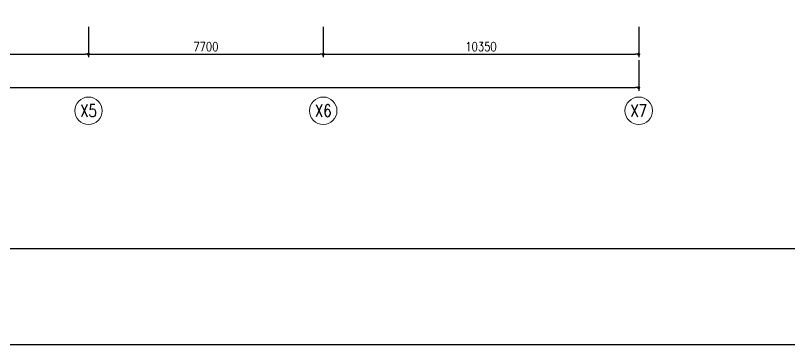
# Model space of a CAD drawing. Header units: millimetres. Extents: x 0 to 181737, y 0 to 59400.
# Drawn here: x 137617 to 163013, y 0 to 10792 of the extents above; entities that cross this region are included whole.
import ezdxf
from ezdxf.enums import TextEntityAlignment as Align

# ---------------------------------------------------------------- set-up
doc = ezdxf.new("R2010")
doc.units = ezdxf.units.MM
doc.header["$LTSCALE"] = 0.2
doc.layers.get('Defpoints').update_dxf_attribs({"color": 5})
doc.layers.add('A_寸法', color=8, linetype='Continuous')
doc.styles.add('Dim', font='simplex.shx', dxfattribs={"width": 0.8, "bigfont": 'extfont2.shx'})
doc.styles.get("Standard").update_dxf_attribs({"font": 'simplex.shx', "width": 0.8, "bigfont": 'extfont2.shx'})
doc.dimstyles.new('1-100', dxfattribs={"dimscale": 100, "dimtxt": 3, "dimasz": 1, "dimexe": 1, "dimexo": 1, "dimgap": 1, "dimtad": 1, "dimdec": 1, "dimrnd": 0.5, "dimdsep": 46, "dimtxsty": 'Dim', "dimblk": 'DOT', "dimcen": 2.5, "dimclrd": 256, "dimclre": 256, "dimclrt": 256, "dimadec": 0, "dimazin": 0, "dimtfac": 1, "dimtdec": 1, "dimtix": 1, "dimtmove": 2, "dimatfit": 3, "dimldrblk": 'OPEN30', "dimfxl": 1, "dimlwd": -1, "dimlwe": -1, "dimarcsym": 1})

# ---------------------------------------------------------------- blocks, each defined once
blk = doc.blocks.new('_Dot')
at = {"color": 0, "linetype": 'ByBlock', "lineweight": -2}
blk.add_line((-0.5, 0), (-1, 0), dxfattribs=at)
at = {"color": 0, "linetype": 'ByBlock', "const_width": 0.5}
blk.add_lwpolyline([(-0.25, 0, 1), (0.25, 0, 1)], format="xyb", close=True, dxfattribs=at)
blk = doc.blocks.new('*D36')
at = {"layer": 'A_寸法', "transparency": 16777216}
for p, q in [((129815, 10421), (129815, 9421)), ((140015, 10421), (140015, 9421)), ((129915, 9521), (139915, 9521))]:
    blk.add_line(p, q, dxfattribs=at)
at = {"layer": 'Defpoints', "color": 0, "transparency": 16777216}
for p in [(129815, 10521), (140015, 10521), (140015, 9521)]:
    blk.add_point(p, dxfattribs=at)
at = {"layer": 'A_寸法', "transparency": 16777216, "xscale": 100, "yscale": 100, "zscale": 100, "rotation": 180}
blk.add_blockref('_Dot', (129815, 9521), dxfattribs=at)
at = {"layer": 'A_寸法', "transparency": 16777216, "xscale": 100, "yscale": 100, "zscale": 100}
blk.add_blockref('_Dot', (140015, 9521), dxfattribs=at)
at = {"layer": 'A_寸法', "transparency": 16777216, "insert": (134915, 9771), "char_height": 300, "attachment_point": 5, "style": 'Dim'}
blk.add_mtext('10200', dxfattribs=at)
blk = doc.blocks.new('_Open30')
at = {"color": 0, "linetype": 'ByBlock', "lineweight": -2}
for p, q in [((-1, 0.27), (0, 0)), ((0, 0), (-1, -0.27)), ((0, 0), (-1, 0))]:
    blk.add_line(p, q, dxfattribs=at)
blk = doc.blocks.new('*D37')
at = {"layer": 'A_寸法', "transparency": 16777216}
for p, q in [((140015, 10421), (140015, 9421)), ((147715, 10421), (147715, 9421)), ((140115, 9521), (147615, 9521))]:
    blk.add_line(p, q, dxfattribs=at)
at = {"layer": 'Defpoints', "color": 0, "transparency": 16777216}
for p in [(140015, 10521), (147715, 10521), (147715, 9521)]:
    blk.add_point(p, dxfattribs=at)
at = {"layer": 'A_寸法', "transparency": 16777216, "xscale": 100, "yscale": 100, "zscale": 100, "rotation": 180}
blk.add_blockref('_Dot', (140015, 9521), dxfattribs=at)
at = {"layer": 'A_寸法', "transparency": 16777216, "xscale": 100, "yscale": 100, "zscale": 100}
blk.add_blockref('_Dot', (147715, 9521), dxfattribs=at)
at = {"layer": 'A_寸法', "transparency": 16777216, "insert": (143865, 9771), "char_height": 300, "attachment_point": 5, "style": 'Dim'}
blk.add_mtext('7700', dxfattribs=at)
blk = doc.blocks.new('*D38')
at = {"layer": 'A_寸法', "transparency": 16777216}
for p, q in [((147715, 10421), (147715, 9421)), ((158065, 10421), (158065, 9421)), ((147815, 9521), (157965, 9521))]:
    blk.add_line(p, q, dxfattribs=at)
at = {"layer": 'Defpoints', "color": 0, "transparency": 16777216}
for p in [(147715, 10521), (158065, 10521), (158065, 9521)]:
    blk.add_point(p, dxfattribs=at)
at = {"layer": 'A_寸法', "transparency": 16777216, "xscale": 100, "yscale": 100, "zscale": 100, "rotation": 180}
blk.add_blockref('_Dot', (147715, 9521), dxfattribs=at)
at = {"layer": 'A_寸法', "transparency": 16777216, "xscale": 100, "yscale": 100, "zscale": 100}
blk.add_blockref('_Dot', (158065, 9521), dxfattribs=at)
at = {"layer": 'A_寸法', "transparency": 16777216, "insert": (152890, 9771), "char_height": 300, "attachment_point": 5, "style": 'Dim'}
blk.add_mtext('10350', dxfattribs=at)
blk = doc.blocks.new('*D40')
at = {"layer": 'A_寸法', "transparency": 16777216}
for p, q in [((109865, 9326), (109865, 8326)), ((158065, 9326), (158065, 8326)), ((109965, 8426), (157965, 8426))]:
    blk.add_line(p, q, dxfattribs=at)
at = {"layer": 'Defpoints', "color": 0, "transparency": 16777216}
for p in [(109865, 9426), (158065, 9426), (158065, 8426)]:
    blk.add_point(p, dxfattribs=at)
at = {"layer": 'A_寸法', "transparency": 16777216, "xscale": 100, "yscale": 100, "zscale": 100, "rotation": 180}
blk.add_blockref('_Dot', (109865, 8426), dxfattribs=at)
at = {"layer": 'A_寸法', "transparency": 16777216, "xscale": 100, "yscale": 100, "zscale": 100}
blk.add_blockref('_Dot', (158065, 8426), dxfattribs=at)
at = {"layer": 'A_寸法', "transparency": 16777216, "insert": (133965, 8676), "char_height": 300, "attachment_point": 5, "style": 'Dim'}
blk.add_mtext('48200', dxfattribs=at)

msp = doc.modelspace()

# ---------------------------------------------------------------- linework, layer by layer
at = {"layer": 'A_寸法', "lineweight": 13}
for centre in [(140014.8, 7667.94), (147714.8, 7667.94), (158064.8, 7667.94)]:
    msp.add_circle(centre, 450, dxfattribs=at)
at = {"layer": 'Defpoints'}
for points in [[(94100, 0), (178200, 0), (178200, 59400), (94100, 59400)], [(95415, 58150), (176885, 58150), (176885, 3138.54), (95415, 3138.54)]]:
    msp.add_lwpolyline(points, close=True, dxfattribs=at)

# ---------------------------------------------------------------- texts
at = {"layer": 'A_寸法', "width": 0.8}
for s, p in [('X5', (140014.8, 7667.94)), ('X6', (147714.8, 7667.94)), ('X7', (158064.8, 7667.94))]:
    msp.add_text(s, height=400, dxfattribs=at).set_placement(p, align=Align.MIDDLE)

# ---------------------------------------------------------------- dimensions: what is measured, and where the dimension line sits
at = {"layer": 'A_寸法'}
for base, p1, p2, picture, middle in [((140014.8, 9521.17), (129814.8, 10521.04), (140014.8, 10521.04), '*D36', (134914.8, 9771.17)), ((147714.8, 9521.17), (140014.8, 10521.04), (147714.8, 10521.04), '*D37', (143864.8, 9771.17)), ((158064.8, 9521.17), (147714.8, 10521.04), (158064.8, 10521.04), '*D38', (152889.8, 9771.17)), ((158064.8, 8426.08), (109864.8, 9425.95), (158064.8, 9425.95), '*D40', (133964.8, 8676.08))]:
    dim = msp.add_linear_dim(base=base, p1=p1, p2=p2, dimstyle='1-100', dxfattribs=at)
    dim.commit()
    dim.dimension.update_dxf_attribs({"geometry": picture, "text_midpoint": middle})

doc.saveas('drawing.dxf')
